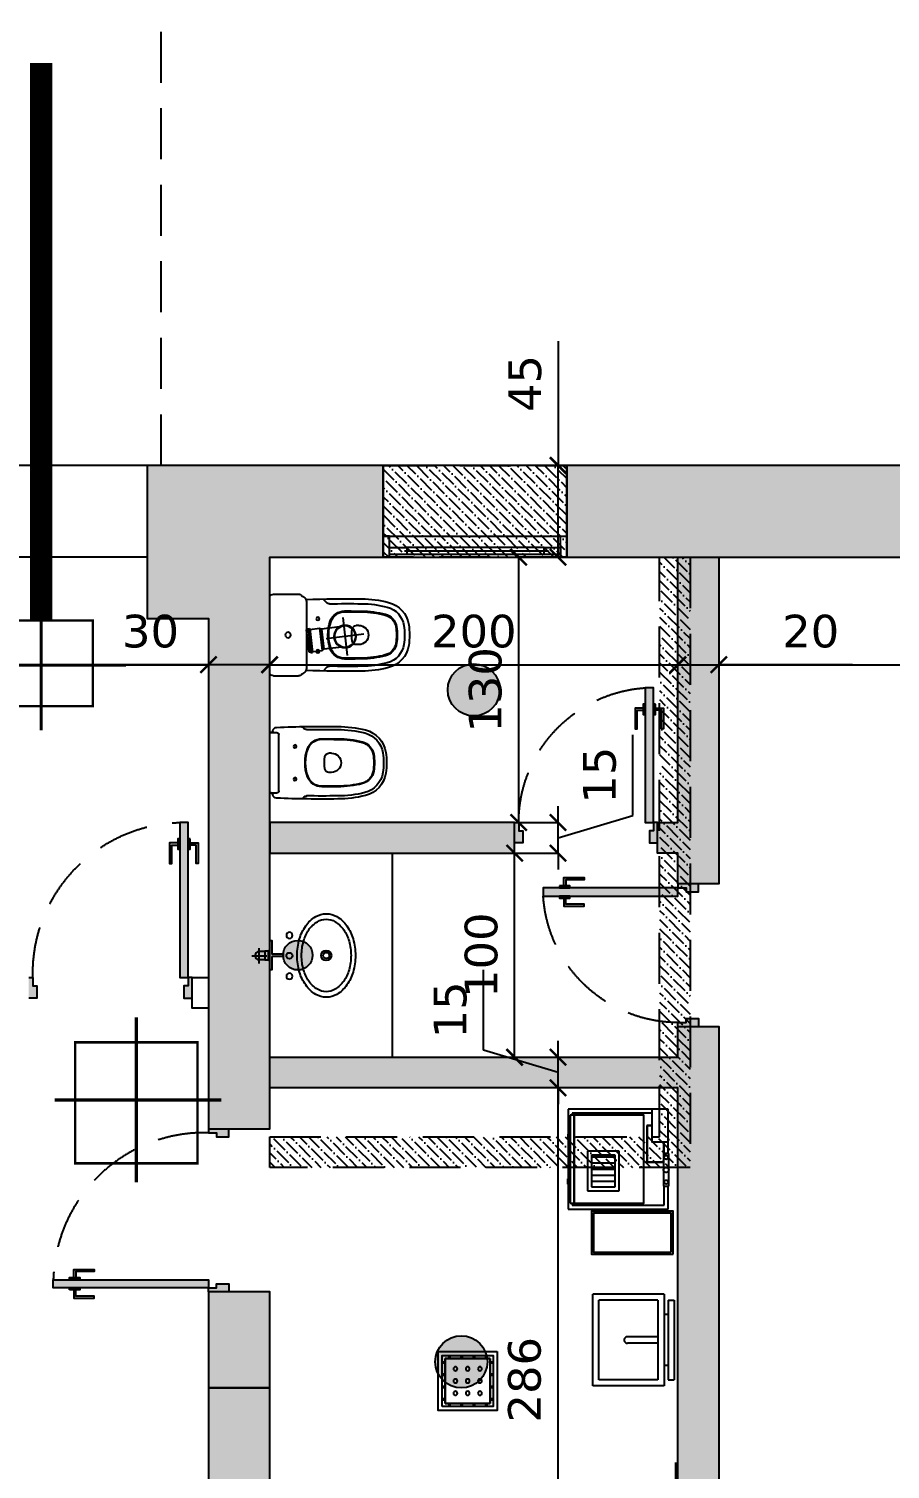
# Model space of a CAD drawing. Header units: millimetres. Extents: x 58411 to 366943, y -302717 to -95300.
# Drawn here: x 304299 to 308518, y -211119 to -204061 of the extents above; entities that cross this region are included whole.
import ezdxf

# ---------------------------------------------------------------- set-up
doc = ezdxf.new("R2010")
doc.units = ezdxf.units.MM
doc.header["$LTSCALE"] = 1000
doc.linetypes.add('DASHED2', pattern=[0.375, 0.25, -0.125])
doc.linetypes.add('HIDDEN', pattern=[0.375, 0.25, -0.125])
for name, color, linetype in [('A-ABER', 7, 'Continuous'), ('A-Cotas 100', 191, 'Continuous'), ('A-Des', 120, 'Continuous'), ('A-Des caños', 32, 'Continuous'), ('A-Des-CAMARAS Existentes', 7, 'Continuous'), ('A-Des-Rejillas Existentes', 6, 'Continuous'), ('A-Electricidad', 1, 'Continuous'), ('A-EQ', 200, 'Continuous'), ('A-Mur-Nuevo', 5, 'Continuous'), ('A-Murex', 52, 'Continuous'), ('A-Muros', 3, 'Continuous'), ('A-Murvis', 1, 'Continuous'), ('CLOACAL', 30, 'Continuous'), ('H-Hach mur exis', 24, 'Continuous'), ('H-Mur new', 204, 'Continuous')]:
    doc.layers.add(name, color=color, linetype=linetype)
doc.styles.add('A-Verdana', font='verdana.ttf')
doc.dimstyles.new('A-V-100', dxfattribs={"dimtxt": 160, "dimasz": 80, "dimexe": 0, "dimexo": 0, "dimgap": 80, "dimtad": 1, "dimdec": 0, "dimlfac": 0.1, "dimzin": 1, "dimtxsty": 'A-Verdana', "dimblk": 'ARCHTICK', "dimcen": 0, "dimclrd": 256, "dimclre": 24, "dimadec": 0, "dimazin": 0, "dimtfac": 1, "dimtdec": 0, "dimtmove": 0, "dimatfit": 3, "dimldrblk": 'DOTSMALL', "dimfxl": 1.25, "dimarcsym": 0})

# ---------------------------------------------------------------- blocks, each defined once
blk = doc.blocks.new('puerta5')
at = {"layer": 'A-ABER'}
for points in [[(60, 760), (20, 760), (20, 0), (60, 0)], [(40, -40), (20, -40), (20, 0), (0, 0), (0, -100), (40, -100)], [(800, 0), (780, 0), (780, -40), (760, -40), (760, -100), (800, -100)]]:
    blk.add_hatch(color=53, dxfattribs=at).paths.add_polyline_path(points)
at = {"layer": 'A-ABER', "color": 1}
for points in [[(20, 0), (20, 760), (60, 760), (60, 0), (20, 0)], [(0, 0), (20, 0), (20, -40), (40, -40), (40, -100), (0, -100)], [(800, 0), (780, 0), (780, -40), (760, -40), (760, -100), (800, -100)]]:
    blk.add_lwpolyline(points, dxfattribs=at)
at = {"layer": 'A-ABER', "color": 24}
for points in [[(10, 659.9), (-30, 659.9), (-30, 559.9), (-20, 559.9), (-20, 649.9), (10, 649.9)], [(70, 659.9), (110, 659.9), (110, 559.9), (100, 559.9), (100, 649.9), (70, 649.9)]]:
    blk.add_lwpolyline(points, dxfattribs=at)
for points in [[(10, 679.9), (20, 679.9), (20, 629.9), (10, 629.9)], [(60, 679.9), (70, 679.9), (70, 629.9), (60, 629.9)]]:
    blk.add_lwpolyline(points, close=True, dxfattribs=at)
at = {"layer": 'A-ABER', "color": 24, "linetype": 'HIDDEN'}
blk.add_arc((40, 20), 740.3, 358.45184, 88.45184, dxfattribs=at)
blk = doc.blocks.new('2SAINDA')
at = {"color": 7, "linetype": 'ByBlock'}
for p, q in [((0, 0.1882), (0, -0.1882)), ((0.0182, 0.2), (0.141, 0.2)), ((0.1566, 0.1919), (0.162, 0.188)), ((0.18, -0.164), (0.18, 0.164)), ((0.279, 0.1589), (0.2615, 0.1764)), ((0.0182, -0.2), (0.141, -0.2)), ((0.1566, -0.1919), (0.162, -0.188)), ((0.279, -0.1589), (0.2615, -0.1764))]:
    blk.add_line(p, q, dxfattribs=at)
at = {"color": 24, "linetype": 'ByBlock'}
for p, q in [((0.437, 0.047), (0.4243, 0.047)), ((0.437, -0.047), (0.4243, -0.047))]:
    blk.add_line(p, q, dxfattribs=at)
for centre in [(0.236, 0.08), (0.236, -0.08)]:
    blk.add_circle(centre, 0.0075, dxfattribs=at)
at = {"color": 7, "linetype": 'ByBlock'}
blk.add_circle((0.09, 0), 0.0135, dxfattribs=at)
blk.add_circle((0.09, 0), 0.0135, dxfattribs=at)
for centre, radius, start, end in [((0.0182, 0.18), 0.02, 90, 155.69012), ((0.141, 0.181), 0.019, 34.93724, 90), ((0.155, 0.164), 0.025, 23.37762, 73.78478), ((0.383, -5.3223), 5.5, 89.29054, 92.13617), ((0.155, 0.164), 0.025, 360, 23.37762), ((0.2931, 0.173), 0.02, 225, 270.93637), ((0.383, -5.3223), 5.476, 89.29054, 90.93637), ((0.4442, -0.3726), 0.526, 75.46051, 89.29054), ((0.4442, -0.3726), 0.55, 75.4605, 89.29054), ((0.5487, 0.03), 0.134, 8.81618, 75.4605), ((0.383, -5.3223), 5.44, 89.29054, 90.1648), ((0.383, -5.3223), 5.436, 89.29054, 90.1648), ((0.4442, -0.3726), 0.49, 75.46051, 89.29054), ((0.5487, 0.03), 0.11, 8.81618, 75.46052), ((0.355, 0), 0.306, 351.18382, 8.81618), ((0.355, 0), 0.33, 351.18382, 8.81618), ((0.5487, -0.03), 0.134, 284.53948, 351.18382), ((0.4442, 0.3726), 0.526, 270.70946, 284.53949), ((0.0182, -0.18), 0.02, 204.30988, 270), ((0.141, -0.181), 0.019, 270, 325.06276), ((0.155, -0.164), 0.025, 286.21522, 336.62238), ((0.155, -0.164), 0.025, 336.62238, 0), ((0.383, 5.3223), 5.5, 267.86383, 270.70946), ((0.2931, -0.173), 0.02, 89.06363, 135), ((0.383, 5.3223), 5.476, 269.06363, 270.70946), ((0.4442, 0.3726), 0.55, 270.70946, 284.53949)]:
    blk.add_arc(centre, radius, start, end, dxfattribs=at)
at = {"color": 24, "linetype": 'ByBlock'}
for centre, radius, start, end in [((0.3675, 0.0427), 0.075, 90.1648, 160.01601), ((0.3675, 0.0427), 0.071, 90.1648, 160.01601), ((0.4442, -0.3726), 0.486, 75.46051, 89.29054), ((0.5487, 0.03), 0.07, 8.81618, 75.46052), ((0.5487, 0.03), 0.074, 8.81618, 75.46052), ((0.485, 0), 0.2, 160.01601, 199.98399), ((0.485, 0), 0.196, 160.01601, 199.98399), ((0.582, 0), 0.18, 170.28485, 189.71515), ((0.4243, 0.027), 0.02, 90, 170.28485), ((0.437, 0), 0.047, 0, 90), ((0.437, 0), 0.047, 270, 0), ((0.355, 0), 0.266, 351.18382, 8.81618), ((0.355, 0), 0.27, 351.18382, 8.81618), ((0.3675, -0.0427), 0.075, 199.98399, 269.8352), ((0.3675, -0.0427), 0.071, 199.98399, 269.8352), ((0.4243, -0.027), 0.02, 189.71515, 270), ((0.5487, -0.03), 0.07, 284.53948, 351.18382), ((0.5487, -0.03), 0.074, 284.53948, 351.18382), ((0.5487, -0.03), 0.11, 284.53948, 351.18382), ((0.383, 5.3223), 5.436, 269.8352, 270.70946), ((0.383, 5.3223), 5.44, 269.8352, 270.70946), ((0.4442, 0.3726), 0.486, 270.70946, 284.53949), ((0.4442, 0.3726), 0.49, 270.70946, 284.53949)]:
    blk.add_arc(centre, radius, start, end, dxfattribs=at)
blk = doc.blocks.new('2SABIDA')
at = {"color": 7, "linetype": 'ByBlock'}
for p, q in [((0, 0.142), (0, -0.142)), ((0.0053, 0.148), (0.006, 0.148)), ((0.006, 0.148), (0.035, 0.148)), ((0.045, 0.138), (0.045, -0.138)), ((0.0053, -0.148), (0.006, -0.148)), ((0.006, -0.148), (0.035, -0.148))]:
    blk.add_line(p, q, dxfattribs=at)
at = {"color": 24, "linetype": 'ByBlock'}
for p, q in [((0.303, 0.047), (0.2903, 0.047)), ((0.303, -0.047), (0.2903, -0.047))]:
    blk.add_line(p, q, dxfattribs=at)
for centre in [(0.124, 0.08), (0.124, -0.08)]:
    blk.add_circle(centre, 0.0075, dxfattribs=at)
at = {"color": 7, "linetype": 'ByBlock'}
for centre, radius, start, end in [((0.006, 0.142), 0.006, 90, 180), ((0.0053, 0.158), 0.01, 270, 351.39594), ((0.035, 0.1535), 0.02, 92.32621, 171.39594), ((0.2574, -5.322), 5.5, 89.20628, 92.32621), ((0.035, 0.138), 0.01, 0, 90), ((0.1543, 0.1621), 0.015, 30.94203, 91.07764), ((0.18, 0.1775), 0.015, 210.94203, 270.80662), ((0.2574, -5.322), 5.485, 89.20628, 90.80662), ((0.3336, -0.3725), 0.55, 75.7283, 90), ((0.3336, -0.3725), 0.535, 75.7283, 90), ((0.436, 0.03), 0.1197, 8.83537, 75.7283), ((0.436, 0.03), 0.1347, 8.83537, 75.7283), ((0.243, 0), 0.315, 351.16463, 8.83537), ((0.243, 0), 0.33, 351.16463, 8.83537), ((0.436, -0.03), 0.1197, 284.2717, 351.16463), ((0.436, -0.03), 0.1347, 284.2717, 351.16463), ((0.035, -0.138), 0.01, 270, 0), ((0.006, -0.142), 0.006, 180, 270), ((0.0053, -0.158), 0.01, 8.60406, 90), ((0.035, -0.1535), 0.02, 188.60406, 267.67379), ((0.2574, 5.322), 5.5, 267.67379, 270.79372), ((0.1543, -0.1621), 0.015, 268.92236, 329.05797), ((0.18, -0.1775), 0.015, 89.19338, 149.05797), ((0.2574, 5.322), 5.485, 269.19338, 270.79372), ((0.3336, 0.3725), 0.535, 270, 284.2717), ((0.3336, 0.3725), 0.55, 270, 284.2717)]:
    blk.add_arc(centre, radius, start, end, dxfattribs=at)
at = {"color": 24, "linetype": 'ByBlock'}
for centre, radius, start, end in [((0.2556, 0.043), 0.075, 90.0191, 159.86585), ((0.2556, 0.043), 0.072, 90.0191, 159.86585), ((0.2574, -5.322), 5.44, 89.20628, 90.0191), ((0.2574, -5.322), 5.437, 89.20628, 90.0191), ((0.3336, -0.3725), 0.49, 75.7283, 90), ((0.3336, -0.3725), 0.487, 75.7283, 90), ((0.436, 0.03), 0.0717, 8.83537, 75.7283), ((0.436, 0.03), 0.0747, 8.83537, 75.7283), ((0.373, 0), 0.2, 159.86585, 200.13415), ((0.373, 0), 0.197, 159.86585, 200.13415), ((0.448, 0), 0.18, 170.28485, 189.71515), ((0.2903, 0.027), 0.02, 90, 170.28485), ((0.303, 0), 0.047, 0, 90), ((0.303, 0), 0.047, 270, 0), ((0.243, 0), 0.267, 351.16463, 8.83537), ((0.243, 0), 0.27, 351.16463, 8.83537), ((0.2556, -0.043), 0.075, 200.13415, 269.9809), ((0.2556, -0.043), 0.072, 200.13415, 269.9809), ((0.2903, -0.027), 0.02, 189.71515, 270), ((0.436, -0.03), 0.0717, 284.2717, 351.16463), ((0.436, -0.03), 0.0747, 284.2717, 351.16463), ((0.2574, 5.322), 5.437, 269.9809, 270.79372), ((0.2574, 5.322), 5.44, 269.9809, 270.79372), ((0.3336, 0.3725), 0.487, 270, 284.2717), ((0.3336, 0.3725), 0.49, 270, 284.2717)]:
    blk.add_arc(centre, radius, start, end, dxfattribs=at)
blk = doc.blocks.new('LAVABLAVAS')
at = {"color": 1}
blk.add_lwpolyline([(0, 0), (0, -80), (160, -80), (160, 0), (0, 0)], dxfattribs=at)
at = {"layer": 'A-EQ', "color": 7}
for p, q in [((0, 0), (0, -490)), ((217.5, 0), (160, 0)), ((217.5, 2.5), (217.5, -22.5)), ((377.5, 2.5), (217.5, 2.5)), ((377.5, -22.5), (377.5, 2.5)), ((490, 0), (377.5, 0)), ((490, -490), (490, 0)), ((217.5, -20), (160, -20)), ((217.5, -22.5), (377.5, -22.5)), ((260, -105), (260, -22.5)), ((80, -80), (80, -105)), ((80, -105), (260, -105)), ((205, -240), (205, -395)), ((400, -240), (205, -240)), ((400, -395), (400, -240)), ((205, -395), (400, -395)), ((0, -490), (122.4, -490)), ((149, -490), (341, -490)), ((367.6, -490), (490, -490))]:
    blk.add_line(p, q, dxfattribs=at)
at = {"layer": 'A-EQ', "color": 24}
for p, q in [((217.5, -20), (160, -20)), ((470, -20), (377.5, -20)), ((470, -470), (470, -20)), ((20, -80), (20, -470)), ((225, -260), (225, -375)), ((380, -260), (225, -260)), ((235, -260), (235, -375)), ((265, -260), (265, -375)), ((295, -260), (295, -375)), ((325, -260), (325, -375)), ((355, -260), (355, -375)), ((380, -375), (380, -260)), ((225, -375), (380, -375)), ((20, -470), (30, -470)), ((30, -460), (30, -480)), ((30, -480), (460, -480)), ((122.4, -480), (122.4, -485.3)), ((149, -480), (122.4, -480)), ((122.4, -485.3), (149, -485.3)), ((122.4, -486.8), (122.4, -492.1)), ((149, -486.8), (122.4, -486.8)), ((122.4, -492.1), (149, -492.1)), ((149, -485.3), (149, -480)), ((149, -492.1), (149, -486.8)), ((341, -480), (367.6, -480)), ((341, -485.3), (341, -480)), ((367.6, -485.3), (341, -485.3)), ((341, -486.8), (367.6, -486.8)), ((341, -492.1), (341, -486.8)), ((367.6, -492.1), (341, -492.1)), ((367.6, -480), (367.6, -485.3)), ((367.6, -486.8), (367.6, -492.1)), ((460, -480), (460, -460)), ((460, -470), (470, -470))]:
    blk.add_line(p, q, dxfattribs=at)
at = {"layer": 'A-EQ'}
for p, q in [((217.5, -22), (160, -22)), ((258, -103), (258, -22.5)), ((82, -80), (82, -103)), ((82, -103), (258, -103))]:
    blk.add_line(p, q, dxfattribs=at)
at = {"layer": 'A-EQ', "color": 7}
blk.add_lwpolyline([(710, 25), (500, 25), (500, -375), (710, -375)], close=True, dxfattribs=at)
at = {"layer": 'A-EQ', "color": 24}
blk.add_lwpolyline([(700, 15), (510, 15), (510, -365), (700, -365)], close=True, dxfattribs=at)
at = {"layer": 'A-EQ'}
blk.add_lwpolyline([(460, -460), (30, -460), (460, -460), (460, -120), (30, -120), (30, -460)], close=True, dxfattribs=at)
at = {"layer": 'A-EQ', "color": 1, "linetype": 'DASHED2', "ltscale": 10}
blk.add_circle((297.5, -10), 12.5, dxfattribs=at)
at = {"layer": 'A-EQ', "color": 1, "linetype": 'ByBlock', "ltscale": 10}
for centre in [(235.9, -10), (357, -10)]:
    blk.add_circle(centre, 9.95, dxfattribs=at)
blk = doc.blocks.new('LM-CHICO')
at = {"color": 7}
for p, q in [((-225, 400), (225, 400)), ((-225, 50), (-225, 400)), ((225, 50), (225, 400)), ((-15, 80), (-15, 230)), ((15, 80), (15, 230)), ((225, 50), (-225, 50)), ((195, 30), (-195, 30)), ((-195, 30), (-195, 0)), ((195, 0), (-195, 0)), ((195, 30), (195, 0))]:
    blk.add_line(p, q, dxfattribs=at)
for p, q in [((-195, 370), (195, 370)), ((-195, 80), (-195, 370)), ((195, 80), (195, 370)), ((195, 80), (-195, 80))]:
    blk.add_line(p, q)
at = {"color": 24}
for p, q in [((-125, 30), (-125, 50)), ((125, 30), (125, 50))]:
    blk.add_line(p, q, dxfattribs=at)
at = {"color": 7}
blk.add_arc((0, 231.2), 15.1, 355.30433, 184.69567, dxfattribs=at)
blk = doc.blocks.new('P600')
at = {"layer": 'A-ABER'}
for points in [[(63073.9, -35139.8), (63073.9, -34479.8), (63113.9, -34479.8), (63113.9, -35139.8)], [(63073.9, -35139.8), (63073.9, -34479.8), (63113.9, -34479.8), (63113.9, -35139.8)], [(63093.9, -35179.8), (63073.9, -35179.8), (63073.9, -35139.8), (63053.9, -35139.8), (63053.9, -35239.8), (63093.9, -35239.8)], [(63093.9, -35179.8), (63073.9, -35179.8), (63073.9, -35139.8), (63053.9, -35139.8), (63053.9, -35239.8), (63093.9, -35239.8)], [(63753.9, -35139.8), (63733.9, -35139.8), (63733.9, -35179.8), (63713.9, -35179.8), (63713.9, -35239.8), (63753.9, -35239.8)], [(63753.9, -35139.8), (63733.9, -35139.8), (63733.9, -35179.8), (63713.9, -35179.8), (63713.9, -35239.8), (63753.9, -35239.8)]]:
    blk.add_hatch(color=53, dxfattribs=at).paths.add_polyline_path(points)
at = {"layer": 'A-ABER', "color": 1}
for points in [[(63073.9, -35139.8), (63073.9, -34479.8), (63113.9, -34479.8), (63113.9, -35139.8), (63073.9, -35139.8)], [(63073.9, -35139.8), (63073.9, -34479.8), (63113.9, -34479.8), (63113.9, -35139.8), (63073.9, -35139.8)], [(63053.9, -35139.8), (63073.9, -35139.8), (63073.9, -35179.8), (63093.9, -35179.8), (63093.9, -35239.8), (63053.9, -35239.8)], [(63053.9, -35139.8), (63073.9, -35139.8), (63073.9, -35179.8), (63093.9, -35179.8), (63093.9, -35239.8), (63053.9, -35239.8)], [(63753.9, -35139.8), (63733.9, -35139.8), (63733.9, -35179.8), (63713.9, -35179.8), (63713.9, -35239.8), (63753.9, -35239.8)], [(63753.9, -35139.8), (63733.9, -35139.8), (63733.9, -35179.8), (63713.9, -35179.8), (63713.9, -35239.8), (63753.9, -35239.8)]]:
    blk.add_lwpolyline(points, dxfattribs=at)
at = {"layer": 'A-ABER', "color": 24}
for points in [[(63063.9, -34580), (63023.9, -34580), (63023.9, -34680), (63033.9, -34680), (63033.9, -34590), (63063.9, -34590)], [(63063.9, -34580), (63023.9, -34580), (63023.9, -34680), (63033.9, -34680), (63033.9, -34590), (63063.9, -34590)], [(63123.9, -34580), (63163.9, -34580), (63163.9, -34680), (63153.9, -34680), (63153.9, -34590), (63123.9, -34590)], [(63123.9, -34580), (63163.9, -34580), (63163.9, -34680), (63153.9, -34680), (63153.9, -34590), (63123.9, -34590)]]:
    blk.add_lwpolyline(points, dxfattribs=at)
for points in [[(63063.9, -34560), (63073.9, -34560), (63073.9, -34610), (63063.9, -34610)], [(63063.9, -34560), (63073.9, -34560), (63073.9, -34610), (63063.9, -34610)], [(63113.9, -34560), (63123.9, -34560), (63123.9, -34610), (63113.9, -34610)], [(63113.9, -34560), (63123.9, -34560), (63123.9, -34610), (63113.9, -34610)]]:
    blk.add_lwpolyline(points, close=True, dxfattribs=at)
at = {"layer": 'A-ABER', "color": 24, "linetype": 'HIDDEN'}
blk.add_arc((63070.9, -35141.4), 663, 0.14124, 86.27894, dxfattribs=at)
blk.add_arc((63070.9, -35141.4), 663, 0.14124, 86.27894, dxfattribs=at)
blk = doc.blocks.new('_ArchTick')
at = {"color": 0, "linetype": 'ByBlock', "const_width": 0.15}
blk.add_lwpolyline([(-0.5, -0.5), (0.5, 0.5)], dxfattribs=at)
blk = doc.blocks.new('*D215')
at = {"layer": 'A-Cotas 100', "lineweight": -2, "ltscale": 500, "transparency": 16777216}
blk.add_line((301708.6, -207177.3), (305178.6, -207177.3), dxfattribs=at)
at = {"layer": 'DEFPOINTS', "color": 0, "ltscale": 500, "transparency": 16777216}
for p in [(301708.6, -207177.3), (305178.6, -207177.3), (305178.6, -207177.3)]:
    blk.add_point(p, dxfattribs=at)
at = {"layer": 'A-Cotas 100', "lineweight": -2, "ltscale": 500, "transparency": 16777216, "xscale": 80, "yscale": 80, "zscale": 80, "rotation": 180}
blk.add_blockref('_ArchTick', (301708.6, -207177.3), dxfattribs=at)
at = {"layer": 'A-Cotas 100', "lineweight": -2, "ltscale": 500, "transparency": 16777216, "xscale": 80, "yscale": 80, "zscale": 80}
blk.add_blockref('_ArchTick', (305178.6, -207177.3), dxfattribs=at)
at = {"layer": 'A-Cotas 100', "color": 0, "ltscale": 500, "transparency": 16777216, "insert": (303443.6, -207014), "char_height": 160, "attachment_point": 5, "style": 'A-Verdana'}
blk.add_mtext('347', dxfattribs=at)
blk = doc.blocks.new('_DotSmall')
at = {"color": 0, "linetype": 'ByBlock', "const_width": 0.5}
blk.add_lwpolyline([(-0.0625, 0, 1), (0.0625, 0, 1)], format="xyb", close=True, dxfattribs=at)
blk = doc.blocks.new('*D216')
at = {"layer": 'A-Cotas 100', "lineweight": -2, "ltscale": 500, "transparency": 16777216}
blk.add_line((305478.6, -207177.3), (307478.6, -207177.3), dxfattribs=at)
at = {"layer": 'DEFPOINTS', "color": 0, "ltscale": 500, "transparency": 16777216}
for p in [(305478.6, -207177.3), (307478.6, -207177.3), (307478.6, -207177.3)]:
    blk.add_point(p, dxfattribs=at)
at = {"layer": 'A-Cotas 100', "lineweight": -2, "ltscale": 500, "transparency": 16777216, "xscale": 80, "yscale": 80, "zscale": 80, "rotation": 180}
blk.add_blockref('_ArchTick', (305478.6, -207177.3), dxfattribs=at)
at = {"layer": 'A-Cotas 100', "lineweight": -2, "ltscale": 500, "transparency": 16777216, "xscale": 80, "yscale": 80, "zscale": 80}
blk.add_blockref('_ArchTick', (307478.6, -207177.3), dxfattribs=at)
at = {"layer": 'A-Cotas 100', "color": 0, "ltscale": 500, "transparency": 16777216, "insert": (306478.6, -207014), "char_height": 160, "attachment_point": 5, "style": 'A-Verdana'}
blk.add_mtext('200', dxfattribs=at)
blk = doc.blocks.new('*D217')
at = {"layer": 'A-Cotas 100', "lineweight": -2, "ltscale": 500, "transparency": 16777216}
for p in [(307478.6, -207177.3), (308333.1, -207177.3)]:
    blk.add_line(p, (307678.6, -207177.3), dxfattribs=at)
at = {"layer": 'A-Cotas 100', "color": 24, "lineweight": -2, "ltscale": 500, "transparency": 16777216}
blk.add_line((307678.6, -207177.3), (307678.6, -207177.3), dxfattribs=at)
at = {"layer": 'DEFPOINTS', "color": 0, "ltscale": 500, "transparency": 16777216}
for p in [(307478.6, -207177.3), (307678.6, -207177.3), (307678.6, -207177.3)]:
    blk.add_point(p, dxfattribs=at)
at = {"layer": 'A-Cotas 100', "lineweight": -2, "ltscale": 500, "transparency": 16777216, "xscale": 80, "yscale": 80, "zscale": 80, "rotation": 180}
blk.add_blockref('_ArchTick', (307478.6, -207177.3), dxfattribs=at)
at = {"layer": 'A-Cotas 100', "lineweight": -2, "ltscale": 500, "transparency": 16777216, "xscale": 80, "yscale": 80, "zscale": 80}
blk.add_blockref('_ArchTick', (307678.6, -207177.3), dxfattribs=at)
at = {"layer": 'A-Cotas 100', "color": 0, "ltscale": 500, "transparency": 16777216, "insert": (308129.1, -207014), "char_height": 160, "attachment_point": 5, "style": 'A-Verdana'}
blk.add_mtext('20', dxfattribs=at)
blk = doc.blocks.new('*D218')
at = {"layer": 'A-Cotas 100', "lineweight": -2, "ltscale": 500, "transparency": 16777216}
blk.add_line((307678.6, -207177.3), (314058.6, -207177.3), dxfattribs=at)
at = {"layer": 'DEFPOINTS', "color": 0, "ltscale": 500, "transparency": 16777216}
for p in [(307678.6, -207177.3), (314058.6, -207177.3), (314058.6, -207177.3)]:
    blk.add_point(p, dxfattribs=at)
at = {"layer": 'A-Cotas 100', "lineweight": -2, "ltscale": 500, "transparency": 16777216, "xscale": 80, "yscale": 80, "zscale": 80, "rotation": 180}
blk.add_blockref('_ArchTick', (307678.6, -207177.3), dxfattribs=at)
at = {"layer": 'A-Cotas 100', "lineweight": -2, "ltscale": 500, "transparency": 16777216, "xscale": 80, "yscale": 80, "zscale": 80}
blk.add_blockref('_ArchTick', (314058.6, -207177.3), dxfattribs=at)
at = {"layer": 'A-Cotas 100', "color": 0, "ltscale": 500, "transparency": 16777216, "insert": (310868.6, -207013.6), "char_height": 160, "attachment_point": 5, "style": 'A-Verdana'}
blk.add_mtext('638', dxfattribs=at)
blk = doc.blocks.new('*D221')
at = {"layer": 'A-Cotas 100', "lineweight": -2, "ltscale": 500, "transparency": 16777216}
for p, q in [((305178.6, -207177.3), (304691.3, -207177.3)), ((305478.6, -207177.3), (305178.6, -207177.3))]:
    blk.add_line(p, q, dxfattribs=at)
at = {"layer": 'DEFPOINTS', "color": 0, "ltscale": 500, "transparency": 16777216}
for p in [(305178.6, -207177.3), (305178.6, -207177.3), (305478.6, -207177.3)]:
    blk.add_point(p, dxfattribs=at)
at = {"layer": 'A-Cotas 100', "lineweight": -2, "ltscale": 500, "transparency": 16777216, "xscale": 80, "yscale": 80, "zscale": 80, "rotation": 180}
blk.add_blockref('_ArchTick', (305178.6, -207177.3), dxfattribs=at)
at = {"layer": 'A-Cotas 100', "lineweight": -2, "ltscale": 500, "transparency": 16777216, "xscale": 80, "yscale": 80, "zscale": 80}
blk.add_blockref('_ArchTick', (305478.6, -207177.3), dxfattribs=at)
at = {"layer": 'A-Cotas 100', "color": 0, "ltscale": 500, "transparency": 16777216, "insert": (304894.9, -207014), "char_height": 160, "attachment_point": 5, "style": 'A-Verdana'}
blk.add_mtext('30', dxfattribs=at)
blk = doc.blocks.new('*D246')
at = {"layer": 'A-Cotas 100', "lineweight": -2, "ltscale": 500, "transparency": 16777216}
blk.add_line((306891.3, -212110.7), (306891.3, -209250.7), dxfattribs=at)
at = {"layer": 'DEFPOINTS', "color": 0, "ltscale": 500, "transparency": 16777216}
for p in [(306891.3, -209250.7), (306891.3, -209250.7), (306891.3, -212110.7)]:
    blk.add_point(p, dxfattribs=at)
at = {"layer": 'A-Cotas 100', "lineweight": -2, "ltscale": 500, "transparency": 16777216, "xscale": 80, "yscale": 80, "zscale": 80}
for p, rotation in [((306891.3, -209250.7), 90), ((306891.3, -212110.7), 270)]:
    blk.add_blockref('_ArchTick', p, dxfattribs=dict(at, rotation=rotation))
at = {"layer": 'A-Cotas 100', "color": 0, "ltscale": 500, "transparency": 16777216, "insert": (306727.6, -210680.7), "char_height": 160, "attachment_point": 5, "rotation": 90, "style": 'A-Verdana'}
blk.add_mtext('286', dxfattribs=at)
blk = doc.blocks.new('*D247')
at = {"layer": 'A-Cotas 100', "lineweight": -2, "ltscale": 500, "transparency": 16777216}
for p, q in [((306525.5, -209065.9), (306525.5, -208671.6)), ((306891.3, -209100.7), (306891.3, -209020.7)), ((306891.3, -209175.7), (306525.5, -209065.9)), ((306891.3, -209250.7), (306891.3, -209100.7)), ((306891.3, -209250.7), (306891.3, -209100.7)), ((306891.3, -209250.7), (306891.3, -209330.7))]:
    blk.add_line(p, q, dxfattribs=at)
at = {"layer": 'DEFPOINTS', "color": 0, "ltscale": 500, "transparency": 16777216}
for p in [(306891.3, -209100.7), (306891.3, -209100.7), (306891.3, -209250.7)]:
    blk.add_point(p, dxfattribs=at)
at = {"layer": 'A-Cotas 100', "lineweight": -2, "ltscale": 500, "transparency": 16777216, "xscale": 80, "yscale": 80, "zscale": 80}
for p, rotation in [((306891.3, -209100.7), 270), ((306891.3, -209250.7), 90)]:
    blk.add_blockref('_ArchTick', p, dxfattribs=dict(at, rotation=rotation))
at = {"layer": 'A-Cotas 100', "color": 0, "ltscale": 500, "transparency": 16777216, "insert": (306363.6, -208868.8), "char_height": 160, "attachment_point": 5, "rotation": 90, "style": 'A-Verdana'}
blk.add_mtext('15', dxfattribs=at)
blk = doc.blocks.new('*D248')
at = {"layer": 'A-Cotas 100', "lineweight": -2, "ltscale": 500, "transparency": 16777216}
blk.add_line((306678.6, -209100.7), (306678.6, -208100.7), dxfattribs=at)
at = {"layer": 'DEFPOINTS', "color": 0, "ltscale": 500, "transparency": 16777216}
for p in [(306678.6, -208100.7), (306678.6, -208100.7), (306678.6, -209100.7)]:
    blk.add_point(p, dxfattribs=at)
at = {"layer": 'A-Cotas 100', "lineweight": -2, "ltscale": 500, "transparency": 16777216, "xscale": 80, "yscale": 80, "zscale": 80}
for p, rotation in [((306678.6, -208100.7), 90), ((306678.6, -209100.7), 270)]:
    blk.add_blockref('_ArchTick', p, dxfattribs=dict(at, rotation=rotation))
at = {"layer": 'A-Cotas 100', "color": 0, "ltscale": 500, "transparency": 16777216, "insert": (306515.3, -208600.7), "char_height": 160, "attachment_point": 5, "rotation": 90, "style": 'A-Verdana'}
blk.add_mtext('100', dxfattribs=at)
blk = doc.blocks.new('*D249')
at = {"layer": 'A-Cotas 100', "lineweight": -2, "ltscale": 500, "transparency": 16777216}
for p, q in [((307257.1, -207915.9), (307257.1, -207521.6)), ((306891.3, -207950.7), (306891.3, -207870.7)), ((306891.3, -208025.7), (307257.1, -207915.9)), ((306891.3, -208100.7), (306891.3, -207950.7)), ((306891.3, -208100.7), (306891.3, -207950.7)), ((306891.3, -208100.7), (306891.3, -208180.7))]:
    blk.add_line(p, q, dxfattribs=at)
at = {"layer": 'A-Cotas 100', "color": 24, "lineweight": -2, "ltscale": 500, "transparency": 16777216}
for p, q in [((306698.6, -207950.7), (306891.3, -207950.7)), ((306678.6, -208100.7), (306891.3, -208100.7))]:
    blk.add_line(p, q, dxfattribs=at)
at = {"layer": 'DEFPOINTS', "color": 0, "ltscale": 500, "transparency": 16777216}
for p in [(306698.6, -207950.7), (306891.3, -207950.7), (306678.6, -208100.7)]:
    blk.add_point(p, dxfattribs=at)
at = {"layer": 'A-Cotas 100', "lineweight": -2, "ltscale": 500, "transparency": 16777216, "xscale": 80, "yscale": 80, "zscale": 80}
for p, rotation in [((306891.3, -207950.7), 270), ((306891.3, -208100.7), 90)]:
    blk.add_blockref('_ArchTick', p, dxfattribs=dict(at, rotation=rotation))
at = {"layer": 'A-Cotas 100', "color": 0, "ltscale": 500, "transparency": 16777216, "insert": (307095.2, -207718.8), "char_height": 160, "attachment_point": 5, "rotation": 90, "style": 'A-Verdana'}
blk.add_mtext('15', dxfattribs=at)
blk = doc.blocks.new('*D250')
at = {"layer": 'A-Cotas 100', "color": 24, "lineweight": -2, "ltscale": 500, "transparency": 16777216}
for p, q in [((306698.6, -206650.7), (306698.6, -206650.7)), ((306698.6, -207950.7), (306698.6, -207950.7))]:
    blk.add_line(p, q, dxfattribs=at)
at = {"layer": 'A-Cotas 100', "lineweight": -2, "ltscale": 500, "transparency": 16777216}
blk.add_line((306698.6, -207950.7), (306698.6, -206650.7), dxfattribs=at)
at = {"layer": 'DEFPOINTS', "color": 0, "ltscale": 500, "transparency": 16777216}
for p in [(306698.6, -206650.7), (306698.6, -206650.7), (306698.6, -207950.7)]:
    blk.add_point(p, dxfattribs=at)
at = {"layer": 'A-Cotas 100', "lineweight": -2, "ltscale": 500, "transparency": 16777216, "xscale": 80, "yscale": 80, "zscale": 80}
for p, rotation in [((306698.6, -206650.7), 90), ((306698.6, -207950.7), 270)]:
    blk.add_blockref('_ArchTick', p, dxfattribs=dict(at, rotation=rotation))
at = {"layer": 'A-Cotas 100', "color": 0, "ltscale": 500, "transparency": 16777216, "insert": (306535.3, -207300.7), "char_height": 160, "attachment_point": 5, "rotation": 90, "style": 'A-Verdana'}
blk.add_mtext('130', dxfattribs=at)
blk = doc.blocks.new('*D251')
at = {"layer": 'A-Cotas 100', "lineweight": -2, "ltscale": 500, "transparency": 16777216}
for p in [(306891.3, -205591.5), (306891.3, -206650.7)]:
    blk.add_line(p, (306891.3, -206200.7), dxfattribs=at)
at = {"layer": 'A-Cotas 100', "color": 24, "lineweight": -2, "ltscale": 500, "transparency": 16777216}
blk.add_line((306891.3, -206650.7), (306891.3, -206650.7), dxfattribs=at)
at = {"layer": 'DEFPOINTS', "color": 0, "ltscale": 500, "transparency": 16777216}
for p in [(306891.3, -206200.7), (306891.3, -206200.7), (306891.3, -206650.7)]:
    blk.add_point(p, dxfattribs=at)
at = {"layer": 'A-Cotas 100', "lineweight": -2, "ltscale": 500, "transparency": 16777216, "xscale": 80, "yscale": 80, "zscale": 80}
for p, rotation in [((306891.3, -206200.7), 90), ((306891.3, -206650.7), 270)]:
    blk.add_blockref('_ArchTick', p, dxfattribs=dict(at, rotation=rotation))
at = {"layer": 'A-Cotas 100', "color": 0, "ltscale": 500, "transparency": 16777216, "insert": (306729.6, -205799.5), "char_height": 160, "attachment_point": 5, "rotation": 90, "style": 'A-Verdana'}
blk.add_mtext('45', dxfattribs=at)
blk = doc.blocks.new('*D258')
at = {"layer": 'A-Cotas 100', "color": 24, "lineweight": -2, "ltscale": 500, "transparency": 16777216}
blk.add_line((300116.5, -211635.7), (300116.5, -211250.7), dxfattribs=at)
at = {"layer": 'A-Cotas 100', "lineweight": -2, "ltscale": 500, "transparency": 16777216}
blk.add_line((300116.5, -211250.7), (305178.6, -211250.7), dxfattribs=at)
at = {"layer": 'DEFPOINTS', "color": 0, "ltscale": 500, "transparency": 16777216}
for p in [(305178.6, -211250.7), (305178.6, -211250.7), (300116.5, -211635.7)]:
    blk.add_point(p, dxfattribs=at)
at = {"layer": 'A-Cotas 100', "lineweight": -2, "ltscale": 500, "transparency": 16777216, "xscale": 80, "yscale": 80, "zscale": 80, "rotation": 180}
blk.add_blockref('_ArchTick', (300116.5, -211250.7), dxfattribs=at)
at = {"layer": 'A-Cotas 100', "lineweight": -2, "ltscale": 500, "transparency": 16777216, "xscale": 80, "yscale": 80, "zscale": 80}
blk.add_blockref('_ArchTick', (305178.6, -211250.7), dxfattribs=at)
at = {"layer": 'A-Cotas 100', "color": 0, "ltscale": 500, "transparency": 16777216, "insert": (302647.6, -211087.4), "char_height": 160, "attachment_point": 5, "style": 'A-Verdana'}
blk.add_mtext('506', dxfattribs=at)
blk = doc.blocks.new('Bacha')
at = {"color": 7}
blk.add_lwpolyline([(0.0862, -0.0054, 0.070443), (0.0976, -0.0865, 0.082141), (0.1279, -0.15, 0.106868), (0.1771, -0.1957, 0.134758), (0.2288, -0.2099, 0.134758), (0.2805, -0.1957, 0.106868), (0.3297, -0.15, 0.082141), (0.36, -0.0865, 0.070443), (0.3715, -0.0054, 0.070443), (0.36, 0.0757, 0.082141), (0.3297, 0.1392, 0.106868), (0.2805, 0.185, 0.134758), (0.2288, 0.1991, 0.134758), (0.1771, 0.185, 0.106868), (0.1279, 0.1392, 0.082141), (0.0976, 0.0757, 0.070443)], format="xyb", close=True, dxfattribs=at)
at = {"color": 24}
blk.add_lwpolyline([(0.1077, -0.0054, 0.068946), (0.1175, -0.0759, 0.080988), (0.1432, -0.131, 0.107017), (0.1851, -0.1708, 0.137292), (0.2288, -0.183, 0.137292), (0.2726, -0.1708, 0.107017), (0.3145, -0.131, 0.080988), (0.3402, -0.0759, 0.068946), (0.35, -0.0054, 0.068946), (0.3402, 0.0652, 0.080988), (0.3145, 0.1202, 0.107017), (0.2726, 0.16, 0.137292), (0.2288, 0.1722, 0.137292), (0.1851, 0.16, 0.107017), (0.1432, 0.1202, 0.080988), (0.1175, 0.0652, 0.068946)], format="xyb", close=True, dxfattribs=at)
at = {"color": 28}
for centre in [(0.0486, 0.096), (0.0486, -0.104)]:
    blk.add_circle(centre, 0.015, dxfattribs=at)
for centre, start, end in [((0.0486, -0.004), 0, 180), ((0.2287, -0.0054), 0, 180), ((0.0486, -0.004), 180, 0), ((0.2287, -0.0054), 180, 0)]:
    blk.add_arc(centre, 0.015, start, end, dxfattribs=at)
at = {"color": 24}
for start, end in [(0, 180), (180, 0)]:
    blk.add_arc((0.2287, -0.0054), 0.025, start, end, dxfattribs=at)
blk = doc.blocks.new('codo vert Ø100')
for p, q in [((-29143.2, -21538), (-29143.2, -21724)), ((-29050.2, -21631), (-29236.2, -21631)), ((-29193.2, -21652.8), (-29193.2, -21741.9)), ((-29093.2, -21652.8), (-29093.2, -21741.9)), ((-29084.1, -21797.8), (-29202.3, -21797.8)), ((-29202.3, -21806.5), (-29202.3, -21797.8)), ((-29084.1, -21806.5), (-29202.3, -21806.5)), ((-29197.7, -21750.1), (-29193.2, -21741.9)), ((-29197.7, -21797.8), (-29197.7, -21750.1)), ((-29088.7, -21750.1), (-29197.7, -21750.1)), ((-29197.7, -21815.5), (-29197.7, -21806.5)), ((-29093.2, -21741.9), (-29193.2, -21741.9)), ((-29088.7, -21750.1), (-29093.2, -21741.9)), ((-29088.7, -21797.8), (-29088.7, -21750.1)), ((-29088.7, -21815.5), (-29088.7, -21806.5)), ((-29084.1, -21806.5), (-29084.1, -21797.8)), ((-29088.7, -21815.5), (-29197.7, -21815.5)), ((-29088.7, -21815.5), (-29197.7, -21815.5))]:
    blk.add_line(p, q)
for radius in [54.5, 52.1]:
    blk.add_circle((-29143.2, -21631), radius)
blk = doc.blocks.new('clo')
at = {"layer": 'CLOACAL'}
for p, q in [((255923.4, -225553), (255895.9, -225553)), ((255897.1, -225610.9), (255897.1, -225536.6)), ((255926.7, -225551.2), (255923.4, -225553)), ((255926.7, -225594.8), (255926.7, -225551.2)), ((255941.8, -225551.2), (255926.7, -225551.2)), ((255941.8, -225596.6), (255941.8, -225549.4)), ((255945.2, -225549.4), (255941.8, -225549.4)), ((255945.2, -225596.6), (255945.2, -225549.4)), ((255948.8, -225551.2), (255945.2, -225551.2)), ((255948.8, -225594.8), (255948.8, -225551.2)), ((255859.9, -225573.8), (255934.3, -225573.8)), ((255876.9, -225574), (255876.9, -225572)), ((255923.4, -225593), (255895.9, -225593)), ((255926.7, -225594.8), (255923.4, -225593)), ((255941.8, -225594.8), (255926.7, -225594.8)), ((255945.2, -225596.6), (255941.8, -225596.6)), ((255948.8, -225594.8), (255945.2, -225594.8))]:
    blk.add_line(p, q, dxfattribs=at)
for centre, start, end in [((255895.9, -225572), 90, 180), ((255895.9, -225574), 180, 270)]:
    blk.add_arc(centre, 19, start, end, dxfattribs=at)
blk = doc.blocks.new('RDS')
at = {"color": 24}
for p, q in [((-110, 93.1), (-125, 93.1)), ((-125, 93.1), (-125, 86.9)), ((-110, 86.9), (-125, 86.9)), ((-86.9, 125), (-93.1, 125)), ((-93.1, 110), (-93.1, 125)), ((-86.9, 110), (-86.9, 125)), ((-26.9, 125), (-33.1, 125)), ((-33.1, 110), (-33.1, 125)), ((-26.9, 110), (-26.9, 125)), ((33.1, 125), (26.9, 125)), ((26.9, 110), (26.9, 125)), ((33.1, 110), (33.1, 125)), ((86.9, 110), (86.9, 125)), ((93.1, 125), (86.9, 125)), ((93.1, 110), (93.1, 125)), ((125, 93.1), (110, 93.1)), ((125, 86.9), (110, 86.9)), ((125, 86.9), (125, 93.1)), ((-125, 33.1), (-125, 26.9)), ((-110, 33.1), (-125, 33.1)), ((-110, 26.9), (-125, 26.9)), ((125, 33.1), (110, 33.1)), ((125, 26.9), (110, 26.9)), ((125, 26.9), (125, 33.1)), ((-125, -26.9), (-125, -33.1)), ((-110, -26.9), (-125, -26.9)), ((-110, -33.1), (-125, -33.1)), ((125, -26.9), (110, -26.9)), ((125, -33.1), (110, -33.1)), ((125, -33.1), (125, -26.9)), ((-125, -86.9), (-125, -93.1)), ((-110, -86.9), (-125, -86.9)), ((-110, -93.1), (-125, -93.1)), ((-93.1, -125), (-93.1, -110)), ((-93.1, -125), (-86.9, -125)), ((-86.9, -125), (-86.9, -110)), ((-33.1, -125), (-33.1, -110)), ((-33.1, -125), (-26.9, -125)), ((-26.9, -125), (-26.9, -110)), ((26.9, -125), (26.9, -110)), ((26.9, -125), (33.1, -125)), ((33.1, -125), (33.1, -110)), ((86.9, -125), (86.9, -110)), ((86.9, -125), (93.1, -125)), ((93.1, -125), (93.1, -110)), ((125, -86.9), (110, -86.9)), ((125, -93.1), (110, -93.1)), ((125, -93.1), (125, -86.9))]:
    blk.add_line(p, q, dxfattribs=at)
at = {"color": 1}
for p, q in [((-110, 110), (110, 110)), ((110, 110), (-110, 110)), ((-110, -110), (-110, 110)), ((-110, 110), (-110, -110)), ((110, 110), (110, -110)), ((110, -110), (110, 110)), ((110, -110), (-110, -110)), ((-110, -110), (110, -110))]:
    blk.add_line(p, q, dxfattribs=at)
at = {"color": 7}
blk.add_lwpolyline([(145, -145), (145, 145), (-145, 145), (-145, -145)], close=True, dxfattribs=at)
blk.add_lwpolyline([(-125, 125), (-125, -125), (125, -125), (125, 125)], close=True)
for centre in [(-60, 60), (-60, 0), (0, 60), (0, 0), (60, 60), (60, 0), (-60, -60), (0, -60), (60, -60)]:
    blk.add_circle(centre, 9.5, dxfattribs=at)

msp = doc.modelspace()

# ---------------------------------------------------------------- hatches: boundary and pattern name
at = {"layer": 'A-Electricidad'}
for points in [[(306350.992, -207300.675, 1), (306606.261, -207300.675, 1)], [(305488.657, -208673.114), (305488.657, -208607.548), (305544.076, -208607.548), (305544.076, -208594.039), (305488.657, -208594.039), (305488.657, -208528.236), (305478.626, -208528.236), (305478.626, -208673.114)], [(305688.766, -208600.794, 1), (305544.076, -208600.794, 1)], [(306289.767, -210593.124, 1), (306545.036, -210593.124, 1)]]:
    msp.add_hatch(color=133, dxfattribs=at).paths.add_polyline_path(points)
at = {"layer": 'A-Murex', "linetype": 'HIDDEN'}
h = msp.add_hatch(dxfattribs=at)
h.set_pattern_fill('ANSI36', color=256, scale=10, angle=270, style=0)
h.paths.add_polyline_path([(306035.34, -206200.675), (306933.825, -206200.675), (306933.825, -206650.675), (306035.34, -206650.675)])
h = msp.add_hatch(dxfattribs=at)
h.set_pattern_fill('ANSI36', color=256, scale=10, angle=270, style=0)
h.paths.add_polyline_path([(307538.626, -206650.675), (307388.626, -206650.675), (307388.626, -209490.675), (305478.626, -209490.675), (305478.626, -209640.675), (307538.626, -209640.675)])
at = {"layer": 'H-Hach mur exis', "ltscale": 500}
for points in [[(304878.626, -206200.675), (304878.626, -206950.675), (305178.626, -206950.675), (305178.626, -209450.675), (305478.626, -209450.675), (305478.626, -206650.675), (306035.34, -206650.675), (306035.34, -206200.675)], [(308703.599, -206200.675), (306933.825, -206200.675), (306933.825, -206650.675), (308703.599, -206650.675)], [(305478.626, -210250.675), (305178.626, -210250.675), (305178.626, -210720.675), (305478.626, -210720.675)]]:
    msp.add_hatch(color=256, dxfattribs=at).paths.add_polyline_path(points)
at = {"layer": 'H-Mur new'}
for points in [[(307678.626, -206650.675), (307678.626, -208250.675), (307478.626, -208250.675), (307478.626, -208100.675), (307378.626, -208100.675), (307378.626, -207950.675), (307478.626, -207950.675), (307478.626, -206650.675)], [(306678.626, -207950.675), (305478.626, -207950.675), (305478.626, -208100.675), (306678.626, -208100.675)], [(307478.626, -212110.675), (307478.626, -209250.675), (305478.626, -209250.675), (305478.626, -209100.675), (307478.626, -209100.675), (307478.626, -208950.675), (307678.626, -208950.675), (307678.626, -212110.675)], [(305178.626, -210720.675), (305178.626, -211780.675), (305478.626, -211780.675), (305478.626, -210720.675)]]:
    msp.add_hatch(color=256, dxfattribs=at).paths.add_polyline_path(points)

# ---------------------------------------------------------------- linework, layer by layer
at = {"color": 24}
for p, q in [((306823.824, -206602.675), (306149.768, -206602.675)), ((306823.824, -206637.675), (306149.768, -206637.675))]:
    msp.add_line(p, q, dxfattribs=at)
at = {"color": 7}
msp.add_lwpolyline([(306933.825, -206200.675), (306035.341, -206200.675), (306035.341, -206650.675), (306933.825, -206650.675)], close=True, dxfattribs=at)
for points in [[(306035.34, -206546.675), (306933.825, -206546.675)], [(306035.34, -206650.675), (306933.824, -206650.675)]]:
    msp.add_lwpolyline(points, dxfattribs=at)
at = {"color": 1}
for points in [[(306035.34, -206650.675), (306065.34, -206650.675), (306065.34, -206546.675), (306035.34, -206546.675)], [(306933.825, -206650.675), (306903.824, -206650.675), (306903.824, -206546.675), (306933.825, -206546.675)], [(306823.824, -206602.675), (306823.824, -206602.675), (306903.824, -206602.675), (306903.824, -206637.675), (306823.824, -206637.675), (306823.824, -206602.675)]]:
    msp.add_lwpolyline(points, dxfattribs=at)
msp.add_lwpolyline([(306149.768, -206637.675), (306065.34, -206637.675), (306065.34, -206602.675), (306149.768, -206602.675)], close=True, dxfattribs=at)
at = {"color": 4, "const_width": 10}
msp.add_lwpolyline([(306137.768, -206620.175), (306845.576, -206620.175)], dxfattribs=at)
at = {"layer": 'A-Des-CAMARAS Existentes', "linetype": 'DASHED2', "ltscale": 0.6, "const_width": 15}
for points in [[(304358.626, -207499.256), (304358.626, -206860.716)], [(304774.757, -207179.986), (303958.592, -207179.986)], [(304825.206, -209713.238), (304825.206, -208904.678)], [(305241.336, -209310.199), (304425.171, -209310.199)], [(307470.578, -211893.715), (307470.578, -211085.155)]]:
    msp.add_lwpolyline(points, dxfattribs=at)
at = {"layer": 'A-Des-CAMARAS Existentes', "ltscale": 500, "const_width": 12}
for points in [[(304105.19, -206960.394), (304612.062, -206960.394), (304612.062, -207380.19), (304105.19, -207380.19)], [(304525.206, -209027.782), (305125.206, -209027.782), (305125.206, -209620.62), (304525.206, -209620.62)]]:
    msp.add_lwpolyline(points, close=True, dxfattribs=at)
at = {"layer": 'A-Des-Rejillas Existentes', "ltscale": 500, "const_width": 110}
msp.add_lwpolyline([(304358.626, -206960.394), (304358.626, -204229.843)], dxfattribs=at)
at = {"layer": 'A-Electricidad'}
msp.add_lwpolyline([(305488.657, -208607.548), (305488.657, -208673.114), (305478.626, -208673.114), (305478.626, -208528.236), (305488.657, -208528.236), (305488.657, -208594.039), (305544.076, -208594.039), (305544.076, -208607.548), (305488.657, -208607.548)], dxfattribs=at)
for centre, radius in [((306478.626, -207300.675), 127.634), ((305616.421, -208600.794), 72.345), ((306417.402, -210593.124), 127.634)]:
    msp.add_circle(centre, radius, dxfattribs=at)
at = {"layer": 'A-EQ', "color": 7}
msp.add_line((306078.626, -208100.675), (306078.626, -209100.675), dxfattribs=at)
at = {"layer": 'A-Mur-Nuevo', "ltscale": 500}
for points in [[(307678.626, -206650.675), (307678.626, -208250.675), (307478.626, -208250.675), (307478.626, -208100.675), (307378.626, -208100.675), (307378.626, -207950.675), (307478.626, -207950.675), (307478.626, -206650.675), (307678.626, -206650.675)], [(306678.626, -207950.675), (305478.626, -207950.675), (305478.626, -208100.675), (306678.626, -208100.675), (306678.626, -207950.675)], [(305178.626, -208860.675), (305098.626, -208860.675), (305098.626, -208710.675), (305178.626, -208710.675)], [(307478.626, -212110.675), (307478.626, -209250.675), (305478.626, -209250.675), (305478.626, -209100.675), (307478.626, -209100.675), (307478.626, -208950.675), (307678.626, -208950.675), (307678.626, -212110.675), (307478.626, -212110.675)], [(305178.626, -210720.675), (305178.626, -211780.675), (305478.626, -211780.675), (305478.626, -210720.675), (305178.626, -210720.675)], [(305178.626, -210720.675), (305478.626, -210720.675)]]:
    msp.add_lwpolyline(points, dxfattribs=at)
at = {"layer": 'A-Murex', "linetype": 'HIDDEN'}
msp.add_lwpolyline([(306035.34, -206200.675), (306933.825, -206200.675), (306933.825, -206650.675), (306035.34, -206650.675)], close=True, dxfattribs=at)
for points in [[(307388.626, -209490.675), (307388.626, -206650.675), (307538.626, -206650.675), (307538.626, -209640.675)], [(307538.626, -209640.675), (305478.626, -209640.675), (305478.626, -209490.675), (307388.626, -209490.675)]]:
    msp.add_lwpolyline(points, dxfattribs=at)
at = {"layer": 'A-Muros'}
for points in [[(304878.626, -206200.675), (304878.626, -206950.675), (305178.626, -206950.675), (305178.626, -209450.675), (305478.626, -209450.675), (305478.626, -206650.675), (306035.34, -206650.675), (306035.34, -206200.675), (304878.626, -206200.675)], [(308703.599, -206200.675), (306933.825, -206200.675), (306933.825, -206650.675), (308703.599, -206650.675), (308703.599, -206200.675)], [(305478.626, -210720.675), (305478.626, -210250.675), (305178.626, -210250.675), (305178.626, -210720.675), (305478.626, -210720.675)]]:
    msp.add_lwpolyline(points, dxfattribs=at)
at = {"layer": 'A-Murvis', "color": 24, "linetype": 'HIDDEN'}
msp.add_lwpolyline([(304946.531, -206200.675), (304946.531, -203123.904)], dxfattribs=at)
at = {"layer": 'A-Murvis'}
for points in [[(304878.626, -206200.675), (303878.626, -206200.675)], [(304878.626, -206650.675), (303878.626, -206650.675)]]:
    msp.add_lwpolyline(points, dxfattribs=at)

# ---------------------------------------------------------------- block references
at = {"layer": 'A-ABER', "xscale": -1}
for name, p in [('P600', (370432.534, -172810.86)), ('puerta5', (305098.626, -208710.675))]:
    msp.add_blockref(name, p, dxfattribs=at)
at = {"layer": 'A-ABER', "xscale": -1, "rotation": 90}
msp.add_blockref('P600', (272338.811, -145196.767), dxfattribs=at)
at = {"layer": 'A-ABER', "rotation": 90}
msp.add_blockref('puerta5', (305178.626, -210250.675), dxfattribs=at)
at = {"layer": 'A-Des', "xscale": -1, "rotation": 180}
msp.add_blockref('RDS', (306448.543, -210687.131), dxfattribs=at)
at = {"layer": 'A-Des caños', "ltscale": 0.05, "xscale": -1, "rotation": 276.777914756164}
msp.add_blockref('codo vert Ø100', (323888.063, -175546.689), dxfattribs=at)
at = {"layer": 'A-Des caños', "ltscale": 0.05}
msp.add_blockref('clo', (49530.573, 16970.236), dxfattribs=at)
at = {"layer": 'A-EQ', "xscale": -1000, "yscale": 1000, "zscale": 1000, "rotation": 180}
for name, p in [('2SAINDA', (305478.626, -207031.835)), ('2SABIDA', (305478.626, -207657.749)), ('Bacha', (305526.997, -208607.481))]:
    msp.add_blockref(name, p, dxfattribs=at)
at = {"layer": 'A-EQ'}
for name, p, rotation in [('LAVABLAVAS', (307430.72, -209355.191), 270), ('LM-CHICO', (307460.873, -210486.103), 90)]:
    msp.add_blockref(name, p, dxfattribs=dict(at, rotation=rotation))

# ---------------------------------------------------------------- dimensions: what is measured, and where the dimension line sits
at = {"layer": 'A-Cotas 100', "ltscale": 500}
dim = msp.add_linear_dim(base=(306891.297, -206200.675), p1=(306891.297, -206650.675), p2=(306891.297, -206200.675), angle=90, dimstyle='A-V-100', override={"dimtmove": 1}, dxfattribs=at)
dim.commit()
dim.dimension.update_dxf_attribs({"geometry": '*D251', "text_midpoint": (306996.216, -205799.523), "dimtype": 160})
for base, p1, p2, picture, middle in [((306698.626, -206650.675), (306698.626, -207950.675), (306698.626, -206650.675), '*D250', (306535.295, -207300.675)), ((306891.297, -207950.675), (306678.626, -208100.675), (306698.626, -207950.675), '*D249', (307095.165, -207835.934)), ((306678.626, -208100.675), (306678.626, -209100.675), (306678.626, -208100.675), '*D248', (306515.349, -208600.675)), ((306891.297, -209100.675), (306891.297, -209250.675), (306891.297, -209100.675), '*D247', (306363.56, -208985.934))]:
    dim = msp.add_linear_dim(base=base, p1=p1, p2=p2, angle=90, dimstyle='A-V-100', override={"dimtmove": 1}, dxfattribs=at)
    dim.commit()
    dim.dimension.update_dxf_attribs({"geometry": picture, "text_midpoint": middle})
for base, p1, p2, picture, middle in [((305178.626, -207177.29), (301708.626, -207177.29), (305178.626, -207177.29), '*D215', (303443.626, -207013.959)), ((307478.626, -207177.29), (305478.626, -207177.29), (307478.626, -207177.29), '*D216', (306478.626, -207013.959)), ((314058.626, -207177.29), (307678.626, -207177.29), (314058.626, -207177.29), '*D218', (310868.626, -207013.636))]:
    dim = msp.add_linear_dim(base=base, p1=p1, p2=p2, dimstyle='A-V-100', override={"dimtmove": 1}, dxfattribs=at)
    dim.commit()
    dim.dimension.update_dxf_attribs({"geometry": picture, "text_midpoint": middle})
for base, p1, p2, picture, middle in [((305178.626, -207177.29), (305478.626, -207177.29), (305178.626, -207177.29), '*D221', (304894.946, -207013.959)), ((305178.626, -211250.675), (300116.531, -211635.675), (305178.626, -211250.675), '*D258', (302647.579, -211087.398))]:
    dim = msp.add_linear_dim(base=base, p1=p1, p2=p2, dimstyle='A-V-100', dxfattribs=at)
    dim.commit()
    dim.dimension.update_dxf_attribs({"geometry": picture, "text_midpoint": middle})
dim = msp.add_linear_dim(base=(307678.626, -207177.29), p1=(307478.626, -207177.29), p2=(307678.626, -207177.29), dimstyle='A-V-100', override={"dimtmove": 1}, dxfattribs=at)
dim.commit()
dim.dimension.update_dxf_attribs({"geometry": '*D217', "text_midpoint": (308129.079, -207177.29), "dimtype": 160})
dim = msp.add_linear_dim(base=(306891.297, -209250.675), p1=(306891.297, -212110.675), p2=(306891.297, -209250.675), angle=90, dimstyle='A-V-100', dxfattribs=at)
dim.commit()
dim.dimension.update_dxf_attribs({"geometry": '*D246', "text_midpoint": (306727.644, -210680.675)})

doc.saveas('drawing.dxf')
